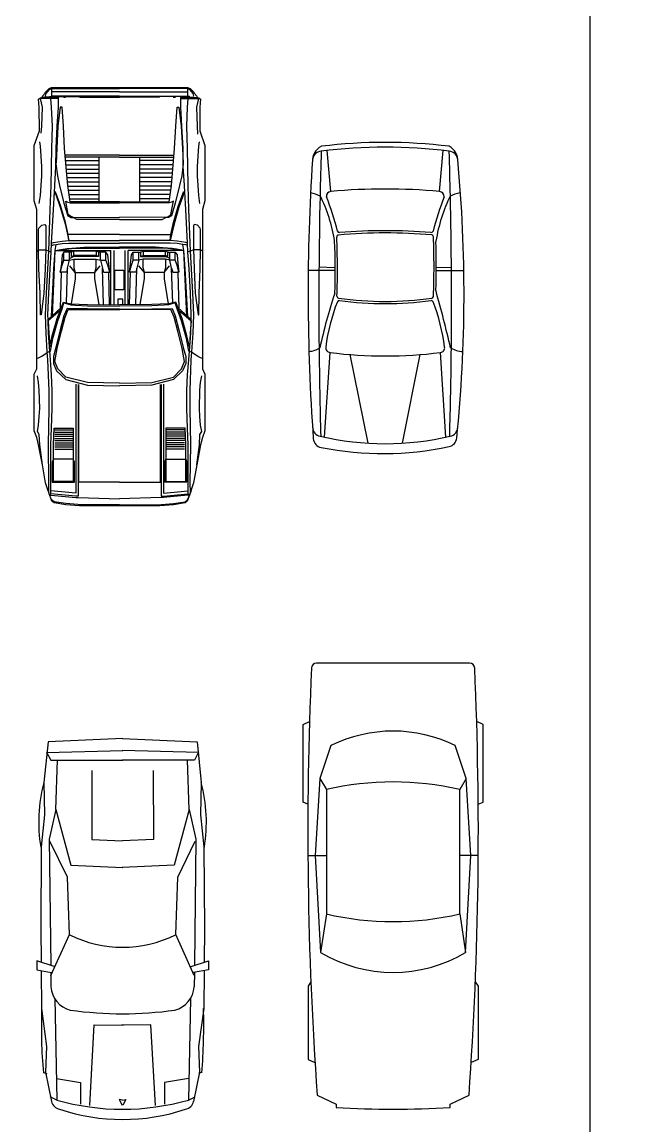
# Model space of a CAD drawing. Header units: millimetres. Extents: x 14385 to 129787, y 107826 to 186798.
# Drawn here: x 74530 to 80893, y 122969 to 134325 of the extents above; entities that cross this region are included whole.
import ezdxf

# ---------------------------------------------------------------- set-up
doc = ezdxf.new("R2010")
doc.units = ezdxf.units.MM
doc.header["$LTSCALE"] = 1000
doc.layers.add('FF-FURN', color=51, linetype='Continuous')

msp = doc.modelspace()

# ---------------------------------------------------------------- linework, layer by layer
at = {"color": 1}
msp.add_lwpolyline([(129786.9, 184762.2), (129786.9, 107826.4), (18573.3, 107826.4), (18573.3, 184762.2), (80368.9, 184762.2), (80368.9, 107826.4)], dxfattribs=at)
at = {"layer": 'FF-FURN', "color": 59, "linetype": 'ByBlock'}
for p, q in [((74768.3, 133552.2), (74735.2, 133548.3)), ((74827, 133552.2), (74768.3, 133552.2)), ((74769.2, 133552.2), (74770, 133564.8)), ((74770, 133564.8), (74776.1, 133590)), ((74776.1, 133590), (74807.9, 133628.3)), ((74807.9, 133628.3), (74833.5, 133640.9)), ((74808.7, 133552.2), (74815.3, 133558.3)), ((74815.3, 133558.3), (74953.6, 133558.3)), ((74903.6, 133552.2), (74827, 133552.2)), ((74827, 133539.6), (74827, 133552.2)), ((74833.5, 133640.9), (75532.5, 133640.9)), ((74833.5, 133640.9), (74833.5, 133564.8)), ((75532.5, 133609.2), (74833.5, 133609.2)), ((75532.5, 133564.8), (74833.5, 133564.8)), ((74903.6, 133450.4), (74903.6, 133552.2)), ((74953.6, 133558.3), (74959.7, 133552.2)), ((74959.7, 133552.2), (74974, 133552.2)), ((74980.1, 133552.2), (74959.7, 133552.2)), ((74974, 133552.2), (74980.1, 133558.3)), ((74980.1, 133558.3), (75118.9, 133558.3)), ((75118.9, 133558.3), (75124.9, 133552.2)), ((75124.9, 133552.2), (75532.3, 133552.2)), ((76231.5, 133640.9), (75532.5, 133640.9)), ((75532.5, 133609.2), (76231.5, 133609.2)), ((75532.5, 133564.8), (76231.5, 133564.8)), ((75940.1, 133552.2), (75532.7, 133552.2)), ((75946.1, 133558.3), (75940.1, 133552.2)), ((76084.9, 133558.3), (75946.1, 133558.3)), ((76091, 133552.2), (76084.9, 133558.3)), ((76084.9, 133552.2), (76105.3, 133552.2)), ((76105.3, 133552.2), (76091, 133552.2)), ((76111.4, 133558.3), (76105.3, 133552.2)), ((76249.7, 133558.3), (76111.4, 133558.3)), ((76161.4, 133552.2), (76238, 133552.2)), ((76161.4, 133450.4), (76161.4, 133552.2)), ((76231.5, 133640.9), (76231.5, 133564.8)), ((76257.1, 133628.3), (76231.5, 133640.9)), ((76238, 133539.6), (76238, 133552.2)), ((76238, 133552.2), (76296.7, 133552.2)), ((76256.3, 133552.2), (76249.7, 133558.3)), ((76288.9, 133590), (76257.1, 133628.3)), ((76295, 133564.8), (76288.9, 133590)), ((76296.7, 133552.2), (76329.8, 133548.3)), ((74719.1, 133539.6), (74700, 133533.1)), ((74738.3, 133450.4), (74719.1, 133539.6)), ((74768.3, 133539.6), (74719.1, 133539.6)), ((74731.8, 133253.4), (74738.3, 133450.4)), ((74903.6, 133539.6), (74768.3, 133539.6)), ((74833.5, 133450.4), (74827, 133539.6)), ((74840.9, 133253.4), (74833.5, 133450.4)), ((74891.8, 133253.4), (74903.6, 133450.4)), ((74922.3, 133450.4), (74897.9, 133253.4)), ((74941.4, 133450.4), (74922.3, 133450.4)), ((74954, 133253.4), (74941.4, 133450.4)), ((76111, 133253.4), (76123.6, 133450.4)), ((76123.6, 133450.4), (76142.7, 133450.4)), ((76142.7, 133450.4), (76167.1, 133253.4)), ((76161.4, 133539.6), (76296.7, 133539.6)), ((76173.2, 133253.4), (76161.4, 133450.4)), ((76224.1, 133253.4), (76231.5, 133450.4)), ((76231.5, 133450.4), (76238, 133539.6)), ((76296.7, 133539.6), (76345.9, 133539.6)), ((76326.7, 133450.4), (76345.9, 133539.6)), ((76333.2, 133253.4), (76326.7, 133450.4)), ((76345.9, 133539.6), (76365, 133533.1)), ((74727.3, 133182.3), (74731.8, 133253.4)), ((74836.1, 133024.6), (74840.9, 133253.4)), ((74880.5, 133024.6), (74891.8, 133253.4)), ((74897.9, 133253.4), (74886.6, 133024.6)), ((74967.1, 133024.6), (74954, 133253.4)), ((76097.9, 133024.6), (76111, 133253.4)), ((76167.1, 133253.4), (76178.4, 133024.6)), ((76184.5, 133024.6), (76173.2, 133253.4)), ((76228.9, 133024.6), (76224.1, 133253.4)), ((76338.3, 133172.7), (76333.2, 133253.4)), ((74719.1, 133050.3), (74712.6, 133094.6)), ((76345.9, 133050.3), (76352.4, 133094.6)), ((74731.8, 132840.2), (74719.1, 133050.3)), ((74827.9, 132643.6), (74836.1, 133024.6)), ((74877.9, 132840.2), (74880.5, 133024.6)), ((74886.6, 133024.6), (74880.1, 132872.4)), ((74998.8, 132643.6), (74967.1, 133024.6)), ((76066.2, 132643.6), (76097.9, 133024.6)), ((76178.4, 133024.6), (76184.9, 132872.4)), ((76187.1, 132840.2), (76184.5, 133024.6)), ((76237.1, 132643.6), (76228.9, 133024.6)), ((76333.2, 132840.2), (76345.9, 133050.3)), ((75532.3, 132954.6), (74973.1, 132954.6)), ((75532.5, 132935.9), (74974.9, 132935.9)), ((74978.4, 132899.8), (75316.5, 132899.8)), ((75322.9, 132475.2), (75322.9, 132935.9)), ((75532.5, 132935.9), (76090.1, 132935.9)), ((75532.7, 132954.6), (76091.8, 132954.6)), ((75742.1, 132475.2), (75742.1, 132935.9)), ((76086.6, 132899.8), (75748.5, 132899.8)), ((74731.8, 132744.9), (74731.8, 132840.2)), ((74866.2, 132643.6), (74877.9, 132840.2)), ((74878.3, 132865.8), (74893.1, 132743.6)), ((74982.5, 132856.3), (75316.5, 132856.3)), ((74984.7, 132812.8), (75316.5, 132812.8)), ((74988.3, 132769.3), (75316.5, 132769.3)), ((76082.5, 132856.3), (75748.5, 132856.3)), ((76080.3, 132812.8), (75748.5, 132812.8)), ((76076.7, 132769.3), (75748.5, 132769.3)), ((76186.7, 132865.8), (76171.9, 132743.6)), ((76198.8, 132643.6), (76187.1, 132840.2)), ((76333.2, 132744.9), (76333.2, 132840.2)), ((74719.1, 132541.8), (74725.2, 132643.6)), ((74725.2, 132643.6), (74731.8, 132744.9)), ((74819.6, 132395.6), (74827.9, 132643.6)), ((74862.2, 132574.8), (74866.2, 132643.6)), ((74893.1, 132743.6), (74916.2, 132643.6)), ((74916.2, 132643.6), (74960.5, 132462.6)), ((74992, 132725.8), (75316.5, 132725.8)), ((74995.6, 132682.3), (75316.5, 132682.3)), ((75024, 132475.2), (74998.8, 132643.6)), ((76073, 132725.8), (75748.5, 132725.8)), ((76069.4, 132682.3), (75748.5, 132682.3)), ((76041, 132475.2), (76066.2, 132643.6)), ((76148.8, 132643.6), (76104.5, 132462.6)), ((76171.9, 132743.6), (76148.8, 132643.6)), ((76202.8, 132574.8), (76198.8, 132643.6)), ((76245.4, 132395.6), (76237.1, 132643.6)), ((76339.8, 132643.6), (76333.2, 132744.9)), ((76345.9, 132541.8), (76339.8, 132643.6)), ((74706.5, 132459.2), (74719.1, 132541.8)), ((74851.4, 132395.6), (74862.2, 132574.8)), ((74860.5, 132547.9), (74867, 132564.8)), ((74871.4, 132579.6), (74865.3, 132577.9)), ((74867, 132564.8), (74873.1, 132562.2)), ((74877.9, 132567), (74871.4, 132579.6)), ((74873.1, 132562.2), (74922.3, 132420.9)), ((74928.8, 132427.4), (74877.9, 132567)), ((74999.5, 132638.8), (75316.5, 132638.8)), ((75006, 132595.3), (75316.5, 132595.3)), ((75012.6, 132551.8), (75316.5, 132551.8)), ((76065.5, 132638.8), (75748.5, 132638.8)), ((76059, 132595.3), (75748.5, 132595.3)), ((76052.4, 132551.8), (75748.5, 132551.8)), ((76136.2, 132427.4), (76187.1, 132567)), ((76191.9, 132562.2), (76142.7, 132420.9)), ((76187.1, 132567), (76193.6, 132579.6)), ((76198, 132564.8), (76191.9, 132562.2)), ((76193.6, 132579.6), (76199.7, 132577.9)), ((76204.5, 132547.9), (76198, 132564.8)), ((76213.6, 132395.6), (76202.8, 132574.8)), ((76358.5, 132459.2), (76345.9, 132541.8)), ((74922.3, 132420.9), (74973.1, 132249.5)), ((74977.5, 132263.4), (74928.8, 132427.4)), ((74960.5, 132462.6), (74998.8, 132333)), ((74979.7, 132484.4), (74998.8, 132471.8)), ((75004.9, 132344.8), (74979.7, 132484.4)), ((74998.8, 132471.8), (75024, 132465.2)), ((75019.1, 132508.3), (75316.5, 132508.3)), ((75532.3, 132475.2), (75024, 132475.2)), ((75024, 132465.2), (75532.3, 132465.2)), ((75532.7, 132475.2), (76041, 132475.2)), ((76041, 132465.2), (75532.7, 132465.2)), ((76045.9, 132508.3), (75748.5, 132508.3)), ((76066.2, 132471.8), (76041, 132465.2)), ((76060.1, 132344.8), (76085.3, 132484.4)), ((76085.3, 132484.4), (76066.2, 132471.8)), ((76104.5, 132462.6), (76066.2, 132333)), ((76087.5, 132263.4), (76136.2, 132427.4)), ((76142.7, 132420.9), (76091.8, 132249.5)), ((74804, 131969.8), (74819.6, 132395.6)), ((74832.7, 132052.5), (74851.4, 132395.6)), ((74998.8, 132333), (75030.6, 132316.1)), ((75030.6, 132325.6), (75004.9, 132344.8)), ((75055.8, 132319.1), (75030.6, 132325.6)), ((75030.6, 132316.1), (75055.8, 132316.1)), ((75055.8, 132316.1), (75055.8, 132319.1)), ((75055.8, 132316.1), (75532.3, 132319.1)), ((75094.1, 132293.9), (75055.8, 132316.1)), ((76009.2, 132316.1), (75532.7, 132319.1)), ((75970.9, 132293.9), (76009.2, 132316.1)), ((76009.2, 132319.1), (76034.4, 132325.6)), ((76009.2, 132316.1), (76009.2, 132319.1)), ((76034.4, 132316.1), (76009.2, 132316.1)), ((76034.4, 132325.6), (76060.1, 132344.8)), ((76066.2, 132333), (76034.4, 132316.1)), ((76232.3, 132052.5), (76213.6, 132395.6)), ((76261, 131969.8), (76245.4, 132395.6)), ((74700, 132192.1), (74703.5, 132205.6)), ((74700, 131989), (74700, 132192.1)), ((74703.5, 132205.6), (74731.8, 132236.9)), ((74731.8, 132236.9), (74765.2, 132243)), ((74765.2, 132243), (74774.4, 132230.4)), ((74774.4, 132230.4), (74773.1, 131989)), ((74973.1, 132249.5), (75011.4, 132077.3)), ((75004.9, 132141.2), (74977.5, 132263.4)), ((75532.5, 132293.9), (75094.1, 132293.9)), ((75532.5, 132293.9), (75970.9, 132293.9)), ((76091.8, 132249.5), (76053.6, 132077.3)), ((76060.1, 132141.2), (76087.5, 132263.4)), ((76299.8, 132243), (76290.6, 132230.4)), ((76290.6, 132230.4), (76291.9, 131989)), ((76333.2, 132236.9), (76299.8, 132243)), ((76361.5, 132205.6), (76333.2, 132236.9)), ((76365, 132192.1), (76361.5, 132205.6)), ((76365, 131989), (76365, 132192.1)), ((74941.4, 132071.6), (75011.4, 132077.3)), ((75011.4, 132077.3), (75004.9, 132141.2)), ((75532.3, 132141.2), (75004.9, 132141.2)), ((75011.4, 132077.3), (75131.9, 132077.7)), ((75131.9, 132077.7), (75532.5, 132077.7)), ((75933.1, 132077.7), (75532.5, 132077.7)), ((75532.7, 132141.2), (76060.1, 132141.2)), ((76053.6, 132077.3), (75933.1, 132077.7)), ((76053.6, 132077.3), (76060.1, 132141.2)), ((76123.6, 132071.6), (76053.6, 132077.3)), ((74680.9, 131969.8), (74700, 131982.4)), ((74700, 131982.4), (74700, 131989)), ((74703.5, 131785.4), (74700, 131982.4)), ((74700, 131982.4), (74773.1, 131982.4)), ((74773.1, 131989), (74766.1, 131785.4)), ((74773.1, 131982.4), (74804, 131969.8)), ((74793.5, 131785.4), (74804, 131969.8)), ((74804, 131969.8), (74829.6, 131963.3)), ((74829.6, 131957.2), (74833.5, 132052.5)), ((74833.5, 132052.5), (74832.7, 132052.5)), ((74833.5, 132052.5), (74852.7, 132058.6)), ((74833.5, 132026.8), (74852.7, 132033.3)), ((74841.4, 131304.8), (74871.4, 131976.4)), ((74852.7, 132058.6), (74941.4, 132071.6)), ((74852.7, 132033.3), (74880.9, 132036.8)), ((74857, 131785.4), (74871.4, 131976.4)), ((74871.4, 131976.4), (74880.9, 132036.8)), ((74871.4, 131976.4), (74947.9, 131989)), ((74871.4, 131976.4), (75442.9, 131976.4)), ((74880.9, 132036.8), (74941.4, 132045.9)), ((74922.7, 131976.4), (74985.8, 131989)), ((74941.4, 132045.9), (75011.4, 132052.5)), ((74947.9, 131989), (74992.3, 131995.1)), ((74985.8, 131989), (75062.3, 131998.5)), ((74992.3, 131995.1), (75087.5, 132001.6)), ((75011.4, 132052.5), (75036.7, 132052.5)), ((75036.7, 131963.3), (75036.2, 131957.2)), ((75036.7, 132052.5), (75157.6, 132052.5)), ((75062.3, 131969.8), (75036.7, 131963.3)), ((75062.3, 131998.5), (75163.7, 131999.8)), ((75291.1, 131969.8), (75062.3, 131969.8)), ((75062.3, 131925.5), (75062.3, 131969.8)), ((75087.5, 132001.6), (75163.7, 132008.1)), ((75157.6, 132052.5), (75532.5, 132052.5)), ((75163.7, 132008.1), (75532.3, 132008.1)), ((75163.7, 131999.8), (75532.3, 131999.8)), ((75316.3, 131963.3), (75291.1, 131969.8)), ((75291.1, 131969.8), (75291.1, 131925.5)), ((75316.8, 131957.2), (75316.3, 131963.3)), ((75316.3, 131963.3), (75316.3, 131912.4)), ((75443.3, 131417.4), (75443.3, 131976.4)), ((75475.6, 131417.4), (75475.6, 131976.4)), ((75907.4, 132052.5), (75532.5, 132052.5)), ((75901.3, 132008.1), (75532.7, 132008.1)), ((75901.3, 131999.8), (75532.7, 131999.8)), ((75589.4, 131417.4), (75589.4, 131976.4)), ((75621.7, 131417.4), (75621.7, 131976.4)), ((76193.6, 131976.4), (75622.1, 131976.4)), ((75748.2, 131957.2), (75748.7, 131963.3)), ((75748.7, 131963.3), (75773.9, 131969.8)), ((75748.7, 131963.3), (75748.7, 131912.4)), ((75773.9, 131969.8), (75773.9, 131925.5)), ((75773.9, 131969.8), (76002.7, 131969.8)), ((75977.5, 132001.6), (75901.3, 132008.1)), ((76002.7, 131998.5), (75901.3, 131999.8)), ((76028.3, 132052.5), (75907.4, 132052.5)), ((76072.7, 131995.1), (75977.5, 132001.6)), ((76079.2, 131989), (76002.7, 131998.5)), ((76002.7, 131925.5), (76002.7, 131969.8)), ((76002.7, 131969.8), (76028.3, 131963.3)), ((76053.6, 132052.5), (76028.3, 132052.5)), ((76028.3, 131963.3), (76028.8, 131957.2)), ((76123.6, 132045.9), (76053.6, 132052.5)), ((76117.1, 131989), (76072.7, 131995.1)), ((76142.3, 131976.4), (76079.2, 131989)), ((76193.6, 131976.4), (76117.1, 131989)), ((76212.3, 132058.6), (76123.6, 132071.6)), ((76184.1, 132036.8), (76123.6, 132045.9)), ((76212.3, 132033.3), (76184.1, 132036.8)), ((76193.6, 131976.4), (76184.1, 132036.8)), ((76223.6, 131304.8), (76193.6, 131976.4)), ((76208, 131785.4), (76193.6, 131976.4)), ((76231.5, 132052.5), (76212.3, 132058.6)), ((76231.5, 132026.8), (76212.3, 132033.3)), ((76231.5, 132052.5), (76232.3, 132052.5)), ((76235.4, 131957.2), (76231.5, 132052.5)), ((76261, 131969.8), (76235.4, 131963.3)), ((76291.9, 131982.4), (76261, 131969.8)), ((76271.5, 131785.4), (76261, 131969.8)), ((76291.9, 131989), (76298.9, 131785.4)), ((76365, 131982.4), (76291.9, 131982.4)), ((76361.5, 131785.4), (76365, 131982.4)), ((76365, 131982.4), (76365, 131989)), ((76384.1, 131969.8), (76365, 131982.4)), ((74818.7, 131785.4), (74829.6, 131957.2)), ((74941.4, 131931.6), (74935.3, 131842.8)), ((74960.5, 131957.2), (74941.4, 131931.6)), ((74941.4, 131823.7), (74960.5, 131874.6)), ((75036.2, 131957.2), (74960.5, 131957.2)), ((74960.5, 131874.6), (74960.5, 131950.7)), ((74960.5, 131874.6), (75017.5, 131874.6)), ((74997.5, 131795), (75017.5, 131874.6)), ((75017.5, 131893.7), (75017.5, 131957.2)), ((75017.5, 131893.7), (75059.7, 131912.4)), ((75017.5, 131874.6), (75017.5, 131893.7)), ((75017.5, 131874.6), (75062.3, 131887.2)), ((75036.7, 131912.4), (75036.2, 131957.2)), ((75036.7, 131912.4), (75062.3, 131925.5)), ((75059.7, 131912.4), (75036.7, 131912.4)), ((75316.3, 131912.4), (75059.7, 131912.4)), ((75291.1, 131925.5), (75062.3, 131925.5)), ((75062.3, 131887.2), (75062.3, 131798)), ((75062.3, 131887.2), (75291.1, 131887.2)), ((75316.3, 131912.4), (75291.1, 131925.5)), ((75291.1, 131798), (75291.1, 131887.2)), ((75291.1, 131887.2), (75335.5, 131874.6)), ((75392.4, 131957.2), (75316.8, 131957.2)), ((75335.5, 131874.6), (75335.5, 131957.2)), ((75335.5, 131874.6), (75367.2, 131753.7)), ((75335.5, 131874.6), (75392.4, 131874.6)), ((75411.6, 131931.6), (75392.4, 131957.2)), ((75392.4, 131874.6), (75392.4, 131950.7)), ((75411.6, 131823.7), (75392.4, 131874.6)), ((75430.7, 131753.7), (75411.6, 131931.6)), ((75634.3, 131753.7), (75653.4, 131931.6)), ((75653.4, 131931.6), (75672.6, 131957.2)), ((75653.4, 131823.7), (75672.6, 131874.6)), ((75672.6, 131957.2), (75748.2, 131957.2)), ((75672.6, 131874.6), (75672.6, 131950.7)), ((75729.5, 131874.6), (75672.6, 131874.6)), ((75729.5, 131874.6), (75697.8, 131753.7)), ((75729.5, 131874.6), (75729.5, 131957.2)), ((75773.9, 131887.2), (75729.5, 131874.6)), ((75748.7, 131912.4), (75773.9, 131925.5)), ((75748.7, 131912.4), (76005.3, 131912.4)), ((75773.9, 131925.5), (76002.7, 131925.5)), ((76002.7, 131887.2), (75773.9, 131887.2)), ((75773.9, 131798), (75773.9, 131887.2)), ((76028.3, 131912.4), (76002.7, 131925.5)), ((76047.5, 131874.6), (76002.7, 131887.2)), ((76002.7, 131887.2), (76002.7, 131798)), ((76005.3, 131912.4), (76028.3, 131912.4)), ((76047.5, 131893.7), (76005.3, 131912.4)), ((76028.3, 131912.4), (76028.8, 131957.2)), ((76028.8, 131957.2), (76104.5, 131957.2)), ((76047.5, 131893.7), (76047.5, 131957.2)), ((76047.5, 131874.6), (76047.5, 131893.7)), ((76104.5, 131874.6), (76047.5, 131874.6)), ((76067.5, 131795), (76047.5, 131874.6)), ((76104.5, 131957.2), (76123.6, 131931.6)), ((76104.5, 131874.6), (76104.5, 131950.7)), ((76123.6, 131823.7), (76104.5, 131874.6)), ((76123.6, 131931.6), (76129.7, 131842.8)), ((76246.3, 131785.4), (76235.4, 131957.2)), ((74715.7, 131537.5), (74703.5, 131785.4)), ((74766.1, 131785.4), (74754.8, 131537.5)), ((74779.2, 131537.5), (74793.5, 131785.4)), ((74804.8, 131537.5), (74818.7, 131785.4)), ((74832.2, 131296.5), (74857, 131785.4)), ((74935.3, 131842.8), (74922.3, 131753.7)), ((74922.3, 131753.7), (74941.4, 131823.7)), ((74922.3, 131753.7), (74932.7, 131753.2)), ((74932.7, 131753.2), (74922.3, 131380)), ((74985.8, 131753.7), (74932.7, 131753.2)), ((74997.5, 131795), (74985.8, 131753.7)), ((74986.6, 131434), (74997.5, 131795)), ((75074.9, 131747.6), (75019.3, 131817.2)), ((75062.3, 131798), (75074.9, 131747.6)), ((75074.9, 131747.6), (75074.9, 131684.1)), ((75074.9, 131747.6), (75278.1, 131747.6)), ((75278.1, 131747.6), (75333.7, 131816.7)), ((75278.1, 131747.6), (75291.1, 131798)), ((75278.1, 131684.1), (75278.1, 131747.6)), ((75366.8, 131418.3), (75355.9, 131795)), ((75367.2, 131753.7), (75420.7, 131753.2)), ((75430.7, 131753.7), (75411.6, 131823.7)), ((75420.7, 131753.2), (75430.7, 131753.7)), ((75430.3, 131417.4), (75420.7, 131753.2)), ((75482.9, 131773.9), (75575.6, 131773.9)), ((75482.9, 131569.2), (75482.9, 131773.9)), ((75575.6, 131773.9), (75575.6, 131569.2)), ((75634.3, 131753.7), (75653.4, 131823.7)), ((75644.3, 131753.2), (75634.3, 131753.7)), ((75634.7, 131417.4), (75644.3, 131753.2)), ((75697.8, 131753.7), (75644.3, 131753.2)), ((75698.2, 131418.3), (75709.1, 131795)), ((75786.9, 131747.6), (75731.3, 131816.7)), ((75786.9, 131747.6), (75773.9, 131798)), ((75786.9, 131684.1), (75786.9, 131747.6)), ((75990.1, 131747.6), (75786.9, 131747.6)), ((75990.1, 131747.6), (76045.7, 131817.2)), ((76002.7, 131798), (75990.1, 131747.6)), ((75990.1, 131747.6), (75990.1, 131684.1)), ((76078.4, 131434), (76067.5, 131795)), ((76067.5, 131795), (76079.2, 131753.7)), ((76079.2, 131753.7), (76132.3, 131753.2)), ((76142.7, 131753.7), (76123.6, 131823.7)), ((76129.7, 131842.8), (76142.7, 131753.7)), ((76142.7, 131753.7), (76132.3, 131753.2)), ((76132.3, 131753.2), (76142.7, 131380)), ((76232.8, 131296.5), (76208, 131785.4)), ((76260.2, 131537.5), (76246.3, 131785.4)), ((76285.8, 131537.5), (76271.5, 131785.4)), ((76298.9, 131785.4), (76310.2, 131537.5)), ((76349.3, 131537.5), (76361.5, 131785.4)), ((75074.9, 131684.1), (75033.2, 131427.9)), ((75321.5, 131418.7), (75278.1, 131684.1)), ((75743.5, 131418.7), (75786.9, 131684.1)), ((75990.1, 131684.1), (76031.8, 131427.9)), ((74719.1, 131315.2), (74715.7, 131537.5)), ((74754.8, 131537.5), (74726.1, 131315.2)), ((74770, 131315.2), (74779.2, 131537.5)), ((74795.3, 131315.2), (74804.8, 131537.5)), ((75575.6, 131569.2), (75482.9, 131569.2)), ((76269.7, 131315.2), (76260.2, 131537.5)), ((76295, 131315.2), (76285.8, 131537.5)), ((76310.2, 131537.5), (76338.9, 131315.2)), ((76345.9, 131315.2), (76349.3, 131537.5)), ((74923.6, 131361.8), (74941.4, 131408.3)), ((74941.4, 131408.3), (74954, 131442.2)), ((74941.4, 131376.6), (74960.5, 131436.1)), ((74954, 131442.2), (75030.6, 131427.4)), ((74960.5, 131436.1), (75030.6, 131417)), ((75030.6, 131427.4), (75201.9, 131419.6)), ((75030.6, 131417), (75074.9, 131412.2)), ((75074.9, 131412.2), (75201.9, 131407)), ((75201.9, 131419.6), (75532.5, 131416.1)), ((75201.9, 131407), (75532.5, 131403.1)), ((75512.9, 131473.7), (75512.9, 131421.9)), ((75567.4, 131473.7), (75512.9, 131473.7)), ((75863.1, 131419.6), (75532.5, 131416.1)), ((75863.1, 131407), (75532.5, 131403.1)), ((75567.4, 131421.9), (75567.4, 131473.7)), ((76034.4, 131427.4), (75863.1, 131419.6)), ((75990.1, 131412.2), (75863.1, 131407)), ((76034.4, 131417), (75990.1, 131412.2)), ((76111, 131442.2), (76034.4, 131427.4)), ((76104.5, 131436.1), (76034.4, 131417)), ((76123.6, 131376.6), (76104.5, 131436.1)), ((76123.6, 131408.3), (76111, 131442.2)), ((76141.4, 131361.8), (76123.6, 131408.3)), ((74726.1, 131315.2), (74719.1, 131315.2)), ((74776.1, 131124.7), (74770, 131315.2)), ((74798.3, 131264.3), (74795.3, 131315.2)), ((74798.3, 131264.3), (74928.8, 131385.3)), ((74923.6, 131361.8), (74798.3, 131251.7)), ((74890.5, 131275.6), (74923.6, 131361.8)), ((74897, 131250.4), (74941.4, 131376.6)), ((74960.5, 131301.7), (74922.3, 131157.8)), ((74928.8, 131375.2), (74923.6, 131361.8)), ((74928.8, 131385.3), (74928.8, 131375.2)), ((74935.3, 131144.7), (74973.1, 131289.1)), ((74992.3, 131377.9), (74960.5, 131301.7)), ((74973.1, 131289.1), (75004.9, 131367)), ((75074.9, 131376.6), (74992.3, 131377.9)), ((75004.9, 131367), (75201.9, 131367)), ((75201.9, 131375.7), (75074.9, 131376.6)), ((75532.5, 131373.1), (75201.9, 131375.7)), ((75201.9, 131367), (75532.5, 131365.7)), ((75532.5, 131373.1), (75863.1, 131375.7)), ((75863.1, 131367), (75532.5, 131365.7)), ((75863.1, 131375.7), (75990.1, 131376.6)), ((76060.1, 131367), (75863.1, 131367)), ((75990.1, 131376.6), (76072.7, 131377.9)), ((76091.8, 131289.1), (76060.1, 131367)), ((76072.7, 131377.9), (76104.5, 131301.7)), ((76129.7, 131144.7), (76091.8, 131289.1)), ((76104.5, 131301.7), (76142.7, 131157.8)), ((76168, 131250.4), (76123.6, 131376.6)), ((76136.2, 131385.3), (76136.2, 131375.2)), ((76266.7, 131264.3), (76136.2, 131385.3)), ((76136.2, 131375.2), (76141.4, 131361.8)), ((76174.5, 131275.6), (76141.4, 131361.8)), ((76141.4, 131361.8), (76266.7, 131251.7)), ((76266.7, 131264.3), (76269.7, 131315.2)), ((76288.9, 131124.7), (76295, 131315.2)), ((76338.9, 131315.2), (76345.9, 131315.2)), ((74801.8, 131124.7), (74798.3, 131264.3)), ((74798.3, 131251.7), (74805.7, 131124.7)), ((74839.6, 131096), (74890.5, 131275.6)), ((74846.1, 131070.8), (74897, 131250.4)), ((76218.9, 131070.8), (76168, 131250.4)), ((76225.4, 131096), (76174.5, 131275.6)), ((76266.7, 131251.7), (76259.3, 131124.7)), ((76263.2, 131124.7), (76266.7, 131264.3)), ((74789.2, 130934.2), (74776.1, 131124.7)), ((74814.4, 130940.3), (74801.8, 131124.7)), ((74805.7, 131124.7), (74814.4, 130982.9)), ((74814.4, 130982.9), (74839.6, 131096)), ((74820.9, 130940.3), (74846.1, 131070.8)), ((74922.3, 131157.8), (74877.9, 130978.6)), ((74890.5, 130966), (74935.3, 131144.7)), ((76174.5, 130966), (76129.7, 131144.7)), ((76142.7, 131157.8), (76187.1, 130978.6)), ((76244.1, 130940.3), (76218.9, 131070.8)), ((76250.6, 130982.9), (76225.4, 131096)), ((76259.3, 131124.7), (76250.6, 130982.9)), ((76250.6, 130940.3), (76263.2, 131124.7)), ((76275.8, 130934.2), (76288.9, 131124.7)), ((74789.2, 130927.7), (74814.4, 130940.3)), ((74814.4, 130940.3), (74820.9, 130940.3)), ((74820.9, 130851.6), (74814.4, 130940.3)), ((74877.9, 130978.6), (74851.8, 130886.4)), ((74865.3, 130832.4), (74890.5, 130966)), ((76199.7, 130832.4), (76174.5, 130966)), ((76187.1, 130978.6), (76213.2, 130886.4)), ((76250.6, 130940.3), (76244.1, 130940.3)), ((76244.1, 130851.6), (76250.6, 130940.3)), ((76275.8, 130927.7), (76250.6, 130940.3)), ((74680.9, 130864.2), (74700, 130870.3)), ((74700, 130870.3), (74731.8, 130889.4)), ((74731.8, 130889.4), (74789.2, 130927.7)), ((74795.3, 130851.6), (74789.2, 130934.2)), ((74807.9, 130533.6), (74795.3, 130851.6)), ((74833.5, 130695.8), (74820.9, 130851.6)), ((74851.8, 130886.4), (74852.7, 130813.3)), ((74897, 130756.3), (74865.3, 130832.4)), ((76168, 130756.3), (76199.7, 130832.4)), ((76213.2, 130886.4), (76212.3, 130813.3)), ((76231.5, 130695.8), (76244.1, 130851.6)), ((76257.1, 130533.6), (76269.7, 130851.6)), ((76269.7, 130851.6), (76275.8, 130934.2)), ((76333.2, 130889.4), (76275.8, 130927.7)), ((76365, 130870.3), (76333.2, 130889.4)), ((76384.1, 130864.2), (76365, 130870.3)), ((74852.7, 130813.3), (74884.4, 130737.2)), ((74884.4, 130737.2), (74979.7, 130648)), ((74979.7, 130673.7), (74897, 130756.3)), ((76085.3, 130673.7), (76168, 130756.3)), ((76180.6, 130737.2), (76085.3, 130648)), ((76212.3, 130813.3), (76180.6, 130737.2)), ((74700, 130616.3), (74687.4, 130686.3)), ((74706.5, 130540.1), (74700, 130616.3)), ((74839.6, 130533.6), (74833.5, 130695.8)), ((75201.9, 130616.3), (74979.7, 130673.7)), ((74979.7, 130648), (75201.9, 130591)), ((75081.5, 130601.5), (75081.5, 129478.8)), ((75106.7, 130595.4), (75106.7, 129586.7)), ((75113.2, 129593.2), (75113.2, 130595.4)), ((75532.5, 130609.7), (75201.9, 130616.3)), ((75532.5, 130609.7), (75863.1, 130616.3)), ((75863.1, 130616.3), (76085.3, 130673.7)), ((76085.3, 130648), (75863.1, 130591)), ((75951.8, 129593.2), (75951.8, 130595.4)), ((75958.3, 130595.4), (75958.3, 129586.7)), ((75983.5, 130601.5), (75983.5, 129478.8)), ((76225.4, 130533.6), (76231.5, 130695.8)), ((76358.5, 130540.1), (76365, 130616.3)), ((76365, 130616.3), (76377.6, 130686.3)), ((74712.6, 130349.2), (74706.5, 130540.1)), ((74807.9, 130349.2), (74807.9, 130533.6)), ((74839.6, 130349.2), (74839.6, 130533.6)), ((75201.9, 130591), (75532.5, 130584.5)), ((75863.1, 130591), (75532.5, 130584.5)), ((76225.4, 130349.2), (76225.4, 130533.6)), ((76257.1, 130349.2), (76257.1, 130533.6)), ((76352.4, 130349.2), (76358.5, 130540.1)), ((74700, 130177.8), (74706.5, 130267)), ((74706.5, 130267), (74712.6, 130349.2)), ((74801.8, 129974.7), (74807.9, 130349.2)), ((74833.5, 130146.1), (74839.6, 130349.2)), ((76231.5, 130146.1), (76225.4, 130349.2)), ((76263.2, 129974.7), (76257.1, 130349.2)), ((76358.5, 130267), (76352.4, 130349.2)), ((76365, 130177.8), (76358.5, 130267)), ((74687.4, 130114.3), (74700, 130177.8)), ((74827, 129974.7), (74833.5, 130146.1)), ((74852.7, 129974.7), (74858.8, 130146.1)), ((74858.8, 130146.1), (75055.8, 130146.1)), ((75055.8, 130146.1), (75055.8, 129599.8)), ((76206.2, 130146.1), (76009.2, 130146.1)), ((76009.2, 130146.1), (76009.2, 129599.8)), ((76212.3, 129974.7), (76206.2, 130146.1)), ((76238, 129974.7), (76231.5, 130146.1)), ((76377.6, 130114.3), (76365, 130177.8)), ((74706.5, 130082.6), (74687.4, 130114.3)), ((74712.6, 129974.7), (74706.5, 130082.6)), ((74865.6, 130128.8), (75046.7, 130128.8)), ((74865.6, 130107.1), (75046.7, 130107.1)), ((74865.6, 130085.3), (75046.7, 130085.3)), ((74865.6, 130063.6), (75046.7, 130063.6)), ((74865.6, 130041.8), (75046.7, 130041.8)), ((76199.4, 130128.8), (76018.3, 130128.8)), ((76199.4, 130107.1), (76018.3, 130107.1)), ((76199.4, 130085.3), (76018.3, 130085.3)), ((76199.4, 130063.6), (76018.3, 130063.6)), ((76199.4, 130041.8), (76018.3, 130041.8)), ((76352.4, 129974.7), (76358.5, 130082.6)), ((76358.5, 130082.6), (76377.6, 130114.3)), ((74738.3, 129771.1), (74712.6, 129974.7)), ((74805.7, 129586.7), (74801.8, 129974.7)), ((74827, 129472.3), (74827, 129974.7)), ((74852.7, 129599.8), (74852.7, 129974.7)), ((74865.6, 130020.1), (75046.7, 130020.1)), ((74865.6, 129998.3), (75046.7, 129998.3)), ((74865.6, 129976.6), (75046.7, 129976.6)), ((74865.6, 129954.8), (75046.7, 129954.8)), ((74865.6, 129933.1), (75046.7, 129933.1)), ((76199.4, 130020.1), (76018.3, 130020.1)), ((76199.4, 129998.3), (76018.3, 129998.3)), ((76199.4, 129976.6), (76018.3, 129976.6)), ((76199.4, 129954.8), (76018.3, 129954.8)), ((76199.4, 129933.1), (76018.3, 129933.1)), ((76212.3, 129599.8), (76212.3, 129974.7)), ((76238, 129472.3), (76238, 129974.7)), ((76259.3, 129586.7), (76263.2, 129974.7)), ((76326.7, 129771.1), (76352.4, 129974.7)), ((74852.7, 129828.1), (74839.6, 129799.8)), ((75055.8, 129828.1), (74852.7, 129828.1)), ((75068.4, 129799.8), (75055.8, 129828.1)), ((75996.6, 129799.8), (76009.2, 129828.1)), ((76009.2, 129828.1), (76212.3, 129828.1)), ((76212.3, 129828.1), (76225.4, 129799.8)), ((74839.6, 129799.8), (74839.6, 129593.2)), ((75068.4, 129593.2), (75068.4, 129799.8)), ((75996.6, 129593.2), (75996.6, 129799.8)), ((76225.4, 129799.8), (76225.4, 129593.2)), ((74804.8, 129487.1), (74805.7, 129586.7)), ((74839.6, 129593.2), (75068.4, 129593.2)), ((75055.8, 129599.8), (74852.7, 129599.8)), ((75106.7, 129586.7), (75105.4, 129447.5)), ((75532.5, 129593.2), (75113.2, 129593.2)), ((75532.5, 129593.2), (75951.8, 129593.2)), ((75958.3, 129586.7), (75959.6, 129447.5)), ((76225.4, 129593.2), (75996.6, 129593.2)), ((76009.2, 129599.8), (76212.3, 129599.8)), ((76260.2, 129487.1), (76259.3, 129586.7)), ((74807.9, 129472.3), (74827, 129459.7)), ((74833.5, 129408.8), (74807.9, 129472.3)), ((75081.5, 129478.8), (74827, 129504.1)), ((75081.5, 129447.1), (74827, 129472.3)), ((75983.5, 129478.8), (76238, 129504.1)), ((75983.5, 129447.1), (76238, 129472.3)), ((76231.5, 129408.8), (76257.1, 129472.3)), ((76257.1, 129472.3), (76238, 129459.7)), ((74827, 129459.7), (74864.8, 129455.4)), ((74858.8, 129389.7), (74833.5, 129408.8)), ((74979.7, 129371), (74858.8, 129389.7)), ((74864.8, 129455.4), (75081.5, 129434.5)), ((75145, 129357.9), (74979.7, 129371)), ((75105.4, 129447.5), (75081.5, 129447.1)), ((75081.5, 129434.5), (75105.4, 129434.5)), ((75105.4, 129434.5), (75532.5, 129421.4)), ((75532.5, 129357.9), (75145, 129357.9)), ((75959.6, 129434.5), (75532.5, 129421.4)), ((75532.5, 129357.9), (75920, 129357.9)), ((75920, 129357.9), (76085.3, 129371)), ((75959.6, 129447.5), (75983.5, 129447.1)), ((75983.5, 129434.5), (75959.6, 129434.5)), ((76200.2, 129455.4), (75983.5, 129434.5)), ((76085.3, 129371), (76206.2, 129389.7)), ((76238, 129459.7), (76200.2, 129455.4)), ((76206.2, 129389.7), (76231.5, 129408.8)), ((74797.3, 126921.5), (74753.3, 126502.1)), ((75564.3, 126953.4), (74797.3, 126921.5)), ((76328.3, 126921.5), (76372.3, 126502.1)), ((74779.6, 126812), (75567.2, 126832)), ((74779.6, 126812), (75567.2, 126832)), ((74781.9, 126815.3), (74824.7, 126730.7)), ((74781.9, 126815.3), (74824.7, 126730.7)), ((76346.1, 126812), (75558.4, 126832)), ((76346.1, 126812), (75558.4, 126832)), ((76343.8, 126815.3), (76300.9, 126730.7)), ((76343.8, 126815.3), (76300.9, 126730.7)), ((74824.7, 126730.7), (75566.4, 126730.8)), ((74824.7, 126730.7), (75566.4, 126730.8)), ((74877.9, 126223.2), (74895.6, 126730.7)), ((74877.9, 126223.2), (74895.6, 126730.7)), ((75247, 126625.1), (75245.7, 125914.7)), ((75247, 126625.1), (75245.7, 125914.7)), ((76300.9, 126730.7), (75559.2, 126730.8)), ((76300.9, 126730.7), (75559.2, 126730.8)), ((75878.6, 126625.1), (75879.9, 125914.7)), ((75878.6, 126625.1), (75879.9, 125914.7)), ((76247.8, 126223.2), (76230, 126730.7)), ((76247.8, 126223.2), (76230, 126730.7)), ((77592.6, 126543.9), (77658.3, 126429.5)), ((77592.6, 126543.9), (77658.3, 126429.5)), ((79096.6, 126543.9), (79030.9, 126429.5)), ((79096.6, 126543.9), (79030.9, 126429.5)), ((74753.3, 126502.1), (74761.6, 126168.3)), ((74753.3, 126502.1), (74761.6, 126168.3)), ((76372.3, 126502.1), (76364, 126168.3)), ((76372.3, 126502.1), (76364, 126168.3)), ((74761.6, 126168.3), (74727.6, 125839.5)), ((74761.6, 126168.3), (74727.6, 125839.5)), ((74877.9, 126223.2), (74809.8, 125918.2)), ((74877.9, 126223.2), (74809.8, 125918.2)), ((74877.9, 126223.2), (75031.8, 125652.3)), ((74877.9, 126223.2), (75031.8, 125652.3)), ((76247.8, 126223.2), (76093.9, 125652.3)), ((76247.8, 126223.2), (76093.9, 125652.3)), ((76247.8, 126223.2), (76315.9, 125918.2)), ((76247.8, 126223.2), (76315.9, 125918.2)), ((76364, 126168.3), (76398, 125839.5)), ((76364, 126168.3), (76398, 125839.5)), ((74727.6, 125839.5), (74721.8, 124998.9)), ((74809.8, 125918.2), (74823.8, 124620.4)), ((74809.8, 125918.2), (74823.8, 124620.4)), ((74996.1, 125527.2), (74815.8, 125900.3)), ((74996.1, 125527.2), (74815.8, 125900.3)), ((75245.7, 125914.7), (75563.9, 125903.2)), ((75245.7, 125914.7), (75563.9, 125903.2)), ((75879.9, 125914.7), (75561.7, 125903.2)), ((75879.9, 125914.7), (75561.7, 125903.2)), ((76129.5, 125527.2), (76309.8, 125900.3)), ((76129.5, 125527.2), (76309.8, 125900.3)), ((76315.9, 125918.2), (76301.8, 124620.4)), ((76315.9, 125918.2), (76301.8, 124620.4)), ((77468.8, 125752.6), (77658.3, 125752.6)), ((77468.8, 125752.6), (77658.3, 125752.6)), ((79220.3, 125752.6), (79030.9, 125752.6)), ((79220.3, 125752.6), (79030.9, 125752.6)), ((75031.8, 125652.3), (75566.1, 125627.3)), ((75031.8, 125652.3), (75566.1, 125627.3)), ((76093.9, 125652.3), (75559.5, 125627.3)), ((76093.9, 125652.3), (75559.5, 125627.3)), ((75016.7, 124938.2), (74996.1, 125527.2)), ((75016.7, 124938.2), (74996.1, 125527.2)), ((76109, 124938.2), (76129.5, 125527.2)), ((76109, 124938.2), (76129.5, 125527.2)), ((77658.3, 125149.5), (77599.3, 124754.4)), ((77658.3, 125149.5), (77599.3, 124754.4)), ((79030.9, 125149.5), (79089.9, 124754.4)), ((79030.9, 125149.5), (79089.9, 124754.4)), ((74721.8, 124998.9), (74724.6, 124654.1)), ((74824.9, 124518.2), (75016.7, 124938.2)), ((74824.9, 124518.2), (75016.7, 124938.2)), ((76300.7, 124518.2), (76109, 124938.2)), ((76300.7, 124518.2), (76109, 124938.2)), ((76403.8, 124998.9), (76401, 124654.1)), ((76267.6, 124608.7), (76445.2, 124669.2)), ((76445.2, 124669.2), (76445, 124575.8)), ((74725.3, 124567.2), (74728.5, 124177.7)), ((74824.6, 124548.1), (74826.2, 124400.5)), ((74824.6, 124548.1), (74826.2, 124400.5)), ((76445, 124575.8), (76293.3, 124546.6)), ((76301.1, 124548.1), (76299.5, 124400.5)), ((76301.1, 124548.1), (76299.5, 124400.5)), ((76400.3, 124567.2), (76397.1, 124177.7)), ((74865.8, 124280.4), (74885.7, 123235.8)), ((74865.8, 124280.4), (74885.7, 123235.8)), ((76259.8, 124280.4), (76239.9, 123235.8)), ((76259.8, 124280.4), (76239.9, 123235.8)), ((74728.5, 124177.7), (74781.9, 123784.6)), ((74728.5, 124177.7), (74781.9, 123784.6)), ((76397.1, 124177.7), (76343.7, 123784.6)), ((76397.1, 124177.7), (76343.7, 123784.6)), ((75225.6, 123180.1), (75272.2, 124008.8)), ((75225.6, 123180.1), (75272.2, 124008.8)), ((75272.2, 124008.8), (75573.4, 124006.9)), ((75272.2, 124008.8), (75573.4, 124006.9)), ((75853.4, 124008.8), (75552.2, 124006.9)), ((75853.4, 124008.8), (75552.2, 124006.9)), ((75900.1, 123180.1), (75853.4, 124008.8)), ((75900.1, 123180.1), (75853.4, 124008.8)), ((74781.9, 123784.6), (74772.2, 123523)), ((74781.9, 123784.6), (74772.2, 123523)), ((76343.7, 123784.6), (76353.4, 123523)), ((76343.7, 123784.6), (76353.4, 123523)), ((74772.2, 123523), (74832.4, 123221.7)), ((74884.9, 123456.9), (75131, 123417.2)), ((74884.9, 123456.9), (75131, 123417.2)), ((76240.7, 123456.9), (75994.6, 123417.2)), ((76240.7, 123456.9), (75994.6, 123417.2)), ((76353.4, 123523), (76293.2, 123221.7)), ((75131, 123417.2), (75131.3, 123194.7)), ((75131, 123417.2), (75131.3, 123194.7)), ((75994.6, 123417.2), (75994.3, 123194.7)), ((75994.6, 123417.2), (75994.3, 123194.7)), ((74885.7, 123235.8), (74817.3, 123269.9)), ((74885.7, 123235.8), (74817.3, 123269.9)), ((75560.7, 123234.4), (75527.6, 123242.1)), ((75527.6, 123242.1), (75558.5, 123184.2)), ((75560.7, 123234.4), (75527.6, 123242.1)), ((75527.6, 123242.1), (75558.5, 123184.2)), ((75564.9, 123234.4), (75598, 123242.1)), ((75564.9, 123234.4), (75598, 123242.1)), ((75598, 123242.1), (75567.2, 123184.2)), ((75598, 123242.1), (75567.2, 123184.2)), ((76239.9, 123235.8), (76308.3, 123269.9)), ((76239.9, 123235.8), (76308.3, 123269.9))]:
    msp.add_line(p, q, dxfattribs=at)
at = {"layer": 'FF-FURN', "color": 59, "linetype": 'Continuous'}
for p, q in [((77704.3, 132582.1), (77666.8, 133005.4)), ((78823, 132582.1), (78860.5, 133005.4)), ((77749.4, 131770.4), (77472.1, 131768.6)), ((77749.2, 131798.7), (77582.6, 131803.1)), ((78788.4, 131770.3), (79071.9, 131768.5)), ((78788.5, 131799), (78944.5, 131803.1)), ((77639.7, 130054.4), (77696.1, 130925.8)), ((78087.2, 129993.3), (77903.2, 130905)), ((78440, 129993.3), (78624.1, 130905)), ((78887.5, 130054.5), (78831.1, 130925.8))]:
    msp.add_line(p, q, dxfattribs=at)
at = {"layer": 'FF-FURN', "linetype": 'ByBlock'}
for p, q in [((74797.3, 126921.5), (74753.3, 126502.1)), ((75564.3, 126953.4), (74797.3, 126921.5)), ((75561.3, 126953.4), (76328.3, 126921.5)), ((75561.3, 126953.4), (76328.3, 126921.5)), ((76328.3, 126921.5), (76372.3, 126502.1)), ((74727.6, 125839.5), (74721.8, 124998.9)), ((76398, 125839.5), (76403.8, 124998.9)), ((76398, 125839.5), (76403.8, 124998.9)), ((74721.8, 124998.9), (74724.6, 124654.1)), ((76403.8, 124998.9), (76401, 124654.1)), ((74858, 124608.7), (74680.5, 124669.2)), ((74680.5, 124669.2), (74680.6, 124575.8)), ((74858, 124608.7), (74680.5, 124669.2)), ((74680.5, 124669.2), (74680.6, 124575.8)), ((76267.6, 124608.7), (76445.2, 124669.2)), ((76445.2, 124669.2), (76445, 124575.8)), ((74680.6, 124575.8), (74832.4, 124546.6)), ((74680.6, 124575.8), (74832.4, 124546.6)), ((74725.3, 124567.2), (74728.5, 124177.7)), ((76445, 124575.8), (76293.3, 124546.6)), ((76400.3, 124567.2), (76397.1, 124177.7)), ((74749.6, 123518.3), (74783.2, 123508.3)), ((74749.6, 123518.3), (74783.2, 123508.3)), ((74772.2, 123523), (74832.4, 123221.7)), ((76353.4, 123523), (76293.2, 123221.7)), ((76376, 123518.3), (76342.4, 123508.3)), ((76376, 123518.3), (76342.4, 123508.3))]:
    msp.add_line(p, q, dxfattribs=at)
for points in [[(75532.3, 129347.9), (75119.3, 129347.9), (74979.7, 129360.5), (74858.8, 129379.7), (74836.6, 129396.2), (74804.8, 129487.1), (74792.2, 129523.2), (74771.3, 129586.7), (74738.3, 129771.1), (74700, 129974.7), (74680.9, 130050.8), (74655.6, 130121.3), (74655.6, 130704.5), (74680.9, 130756.3), (74680.9, 130870.3), (74680.9, 132395.6), (74655.6, 132486.1), (74655.6, 133055.9), (74708.3, 133205.5), (74706.5, 133450.4), (74700, 133533.1), (74719.1, 133545.7), (74735.2, 133548.3), (74738.3, 133564.8), (74766.1, 133593.1), (74770, 133603.1), (74807.9, 133640.9), (74833.5, 133653.5), (75532.5, 133653.5), (76231.5, 133653.5), (76257.1, 133640.9), (76295, 133603.1), (76298.9, 133593.1), (76326.7, 133564.8), (76329.8, 133548.3), (76345.9, 133545.7), (76365, 133533.1), (76358.5, 133450.4), (76356.7, 133205.5), (76409.4, 133055.9), (76409.4, 132486.1), (76384.1, 132395.6), (76384.1, 130870.3), (76384.1, 130756.3), (76409.4, 130704.5), (76409.4, 130121.3), (76384.1, 130050.8), (76365, 129974.7), (76326.7, 129771.1), (76293.7, 129586.7), (76272.8, 129523.2), (76260.2, 129487.1), (76228.4, 129396.2), (76206.2, 129379.7), (76085.3, 129360.5), (75945.7, 129347.9), (75532.7, 129347.9)], [(77469.2, 126278.3), (77419.9, 126298.9), (77419.9, 127098.3), (77485.3, 127131.5)], [(79220, 126278.3), (79269.3, 126298.9), (79269.3, 127098.3), (79203.9, 127131.5)], [(77499.1, 124450.2), (77469.6, 124407.5), (77469.6, 123653.7), (77541.5, 123622)], [(77499.1, 124450.2), (77469.6, 124407.5), (77469.6, 123653.7), (77541.5, 123622)], [(79190.1, 124450.2), (79219.6, 124407.5), (79219.6, 123653.7), (79147.7, 123622)], [(79190.1, 124450.2), (79219.6, 124407.5), (79219.6, 123653.7), (79147.7, 123622)]]:
    msp.add_lwpolyline(points, dxfattribs=at)
for points in [[(79010.9, 132887.3, 0.3059756), (78920, 133047.7, 0.0605864), (77607.2, 133047.7, 0.3059756), (77516.3, 132887.3)], [(77516.3, 132909.8, 0.0344008), (77524.1, 130039.5, 0.3378544), (77604.3, 129948.6, 0.101838), (78920.8, 129957.7, 0.3260614), (78999.4, 130045.5, 0.0482744), (79009.9, 132908.5)]]:
    msp.add_lwpolyline(points, format="xyb", dxfattribs=at)
msp.add_lwpolyline([(79131.4, 127729), (77557.8, 127729, 0.4012925), (77505.6, 127679.1, 0.0287848), (77563.7, 123287), (77757.6, 123192.8), (77757.6, 123160.4, 0.0338379), (78931.6, 123160.4), (78931.6, 123192.8), (79125.4, 123287, 0.0287848), (79183.6, 127679.1, 0.4012925)], format="xyb", close=True, dxfattribs=at)
msp.add_lwpolyline([(79131.4, 127729), (77557.8, 127729, 0.4012925), (77505.6, 127679.1, 0.0287848), (77563.7, 123287), (77757.6, 123192.8), (77757.6, 123160.4, 0.0338379), (78931.6, 123160.4), (78931.6, 123192.8), (79125.4, 123287, 0.0287848), (79183.6, 127679.1, 0.4012925)], format="xyb", close=True, dxfattribs=at)
at = {"layer": 'FF-FURN', "color": 59, "linetype": 'ByBlock'}
for points in [[(77469.2, 126278.3), (77419.9, 126298.9), (77419.9, 127098.3), (77485.3, 127131.5)], [(79220, 126278.3), (79269.3, 126298.9), (79269.3, 127098.3), (79203.9, 127131.5)]]:
    msp.add_lwpolyline(points, dxfattribs=at)
msp.add_lwpolyline([(77705.4, 126882.4), (77592.6, 126543.9), (77544.3, 125752.6), (77599.3, 124754.4, 0.2769491), (79089.9, 124754.4), (79144.8, 125752.6), (79096.6, 126543.9), (78983.8, 126882.4)], format="xyb", dxfattribs=at)
msp.add_lwpolyline([(77705.4, 126882.4), (77592.6, 126543.9), (77544.3, 125752.6), (77599.3, 124754.4, 0.2769491), (79089.9, 124754.4), (79144.8, 125752.6), (79096.6, 126543.9), (78983.8, 126882.4)], format="xyb", dxfattribs=at)
msp.add_lwpolyline([(79030.9, 126429.5, 0.1140797), (77658.3, 126429.5), (77658.3, 125149.5, 0.1140797), (79030.9, 125149.5)], format="xyb", close=True, dxfattribs=at)
msp.add_lwpolyline([(79030.9, 126429.5, 0.1140797), (77658.3, 126429.5), (77658.3, 125149.5, 0.1140797), (79030.9, 125149.5)], format="xyb", close=True, dxfattribs=at)
at = {"layer": 'FF-FURN', "color": 59, "linetype": 'Continuous'}
for centre, radius, start, end in [((77615.7, 132898.9), 100, 96.83821, 173.72542), ((125751.2, 131441.1), 48170, 178.14874, 178.69903), ((78263.6, 127495.9), 5541.8, 83.17461, 96.83821), ((30776.1, 131441.1), 48170, 1.301, 1.85126), ((78910.3, 132899.1), 100, 5.4371, 83.17461), ((77416.9, 132169.1), 406.1, 64.12328, 78.71146), ((126998.4, 131433.1), 49417.2, 178.72252, 180.53711), ((76187.2, 131832.6), 1575, 8.89857, 26.74381), ((77708.9, 132532.3), 50, 95.2718, 184.64514), ((75193.2, 131542.5), 2655.6, 13.75932, 21.7899), ((78263.6, 126520.5), 6087.4, 84.7277, 95.2718), ((83140.9, 130968.5), 4548.4, 159.94544, 164.63634), ((80479.1, 131795.6), 1716.5, 154.21287, 170.72847), ((78818.4, 132532.3), 50, 355.35465, 84.7277), ((79110.3, 132169.1), 406.1, 101.28854, 115.87672), ((30776.1, 131441.1), 48170, 1.301, 1.30999), ((29100.1, 131430.3), 49845.8, 359.47066, 1.26971), ((77723.5, 132073.1), 20, 2.29453, 8.89857), ((70354.5, 131777.9), 7394.8, 358.14064, 2.29453), ((77784.9, 132114.8), 20, 95.02067, 182.5965), ((70354.5, 131777.9), 7418, 357.89257, 2.5965), ((77792, 132178.9), 20, 193.75932, 274.88976), ((78264.1, 126660.7), 5495.1, 85.01285, 95.02067), ((78264.1, 126660.7), 5518.3, 85.1153, 94.88976), ((78735.7, 132178.9), 20, 265.1153, 344.63634), ((78740, 132115.1), 20, 2.00486, 85.01285), ((70121.1, 131813.4), 8644.2, 357.94597, 2.00486), ((78804.8, 132069), 20, 170.72847, 181.68584), ((70121.1, 131813.4), 8667.4, 358.35234, 1.68584), ((83014.3, 129786.1), 5551.7, 161.66701, 167.64791), ((77725.5, 131538.6), 20, 341.66701, 358.14064), ((77787.5, 131504.3), 20, 177.89257, 262.19635), ((78804.9, 131563.6), 20, 178.35234, 195.547), ((63912, 127420.3), 15438.6, 13.30679, 15.547), ((79602.4, 130731.6), 1965.8, 158.64301, 172.6892), ((77790.2, 131440.2), 20, 82.37938, 158.64301), ((78263.9, 134980.2), 3528.4, 262.19635, 277.79603), ((78263.9, 134980.2), 3551.5, 262.37938, 277.61246), ((78737, 131440.1), 20, 21.35486, 97.61246), ((78739.8, 131504.3), 20, 277.79603, 357.94597), ((76924.8, 130731.6), 1965.8, 7.31099, 21.35486), ((77448.6, 131208.5), 274.2, 276.41593, 301.75506), ((125751.2, 131441.1), 48170, 180.5606, 181.63946), ((77702.2, 130975.4), 50, 172.6892, 262.99832), ((78825, 130975.4), 50, 277.00233, 7.31099), ((30776.1, 131441.1), 48170, 358.36038, 359.43936), ((79078.6, 131208.5), 274.2, 238.24494, 266.50182), ((78263.6, 135546.4), 4655.4, 262.99832, 277.00233), ((77615.9, 130162.1), 100, 183.77732, 256.94459), ((78910.2, 130162), 100, 283.04336, 354.6788), ((78263.3, 132954.3), 2966.3, 256.94459, 283.04336)]:
    msp.add_arc(centre, radius, start, end, dxfattribs=at)
at = {"layer": 'FF-FURN', "color": 59, "linetype": 'ByBlock'}
for centre, radius, start, end in [((78344.6, 125582.2), 1448.8, 63.82228, 116.17772), ((78344.6, 125582.2), 1448.8, 63.82228, 116.17772), ((76317, 126093.6), 1616.2, 165.35802, 189.19455), ((75562.8, 126018.9), 1211.5, 243.37543, 296.62457), ((75562.8, 126018.9), 1211.5, 243.37543, 296.62457), ((75088.9, 124416.6), 263.3, 183.50969, 256.07198), ((75088.9, 124416.6), 263.3, 183.50969, 256.07198), ((76036.7, 124416.6), 263.3, 283.92802, 356.49031), ((76036.7, 124416.6), 263.3, 283.92802, 356.49031), ((80292.3, 123992.3), 5564.5, 178.1098, 184.91949), ((75562.8, 127939.6), 3816.5, 261.90768, 278.09232), ((75562.8, 127939.6), 3816.5, 261.90768, 278.09232), ((70833.3, 123992.3), 5564.5, 355.08051, 1.8902), ((74932, 123241.6), 101.6, 191.30745, 260.89178), ((75562.8, 125595.2), 2454.6, 253.98812, 286.01188), ((75562.8, 125595.2), 2454.6, 253.98812, 286.01188), ((76193.6, 123241.6), 101.6, 279.10822, 348.69255), ((75562.8, 125071.6), 2035.9, 251.47438, 288.52562)]:
    msp.add_arc(centre, radius, start, end, dxfattribs=at)
at = {"layer": 'FF-FURN', "linetype": 'ByBlock'}
for centre, radius, start, end in [((76317, 126093.6), 1616.2, 165.35802, 189.19455), ((74808.6, 126093.6), 1616.2, 350.80545, 14.64198), ((74808.6, 126093.6), 1616.2, 350.80545, 14.64198), ((80292.3, 123992.3), 5564.5, 178.1098, 184.91949), ((70833.3, 123992.3), 5564.5, 355.08051, 1.8902), ((74932, 123241.6), 101.6, 191.30745, 260.89178), ((76193.6, 123241.6), 101.6, 279.10822, 348.69255), ((75562.8, 125071.6), 2035.9, 251.47438, 288.52562)]:
    msp.add_arc(centre, radius, start, end, dxfattribs=at)

doc.saveas('drawing.dxf')
